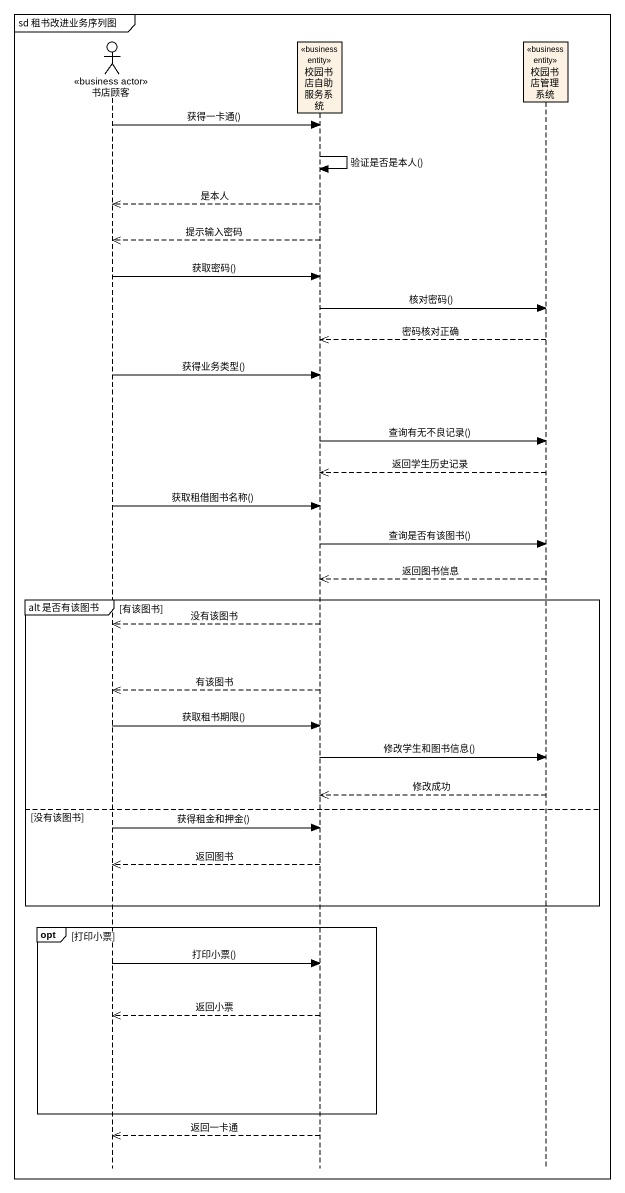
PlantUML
@startuml
mainframe sd 租书改进业务序列图
hide footbox
actor 书店顾客 <<business actor>>
participant 校园书店自助服务系统 <<business entity>>
participant 校园书店管理系统 <<business entity>>

书店顾客 -> 校园书店自助服务系统 : 获得一卡通()
校园书店自助服务系统 -> 校园书店自助服务系统 : 验证是否是本人()
校园书店自助服务系统 -->> 书店顾客 : 是本人
校园书店自助服务系统 -->> 书店顾客 : 提示输入密码
书店顾客 -> 校园书店自助服务系统 : 获取密码()
校园书店自助服务系统 -> 校园书店管理系统 : 核对密码()
校园书店管理系统 -->> 校园书店自助服务系统 : 密码核对正确
书店顾客 -> 校园书店自助服务系统 : 获得业务类型()
校园书店自助服务系统 -> 校园书店管理系统 : 查询有无不良记录()
校园书店管理系统 -->> 校园书店自助服务系统 : 返回学生历史记录
书店顾客 -> 校园书店自助服务系统 : 获取租借图书名称()
校园书店自助服务系统 -> 校园书店管理系统 : 查询是否有该图书()
校园书店管理系统 -->> 校园书店自助服务系统 : 返回图书信息
group alt 是否有该图书 [有该图书]
  校园书店自助服务系统 -->> 书店顾客 : 没有该图书
  校园书店自助服务系统 -->> 书店顾客 : 有该图书
  书店顾客 -> 校园书店自助服务系统 : 获取租书期限()
  校园书店自助服务系统 -> 校园书店管理系统 : 修改学生和图书信息()
  校园书店管理系统 -->> 校园书店自助服务系统 : 修改成功
else 没有该图书
  书店顾客 -> 校园书店自助服务系统 : 获得租金和押金()
  校园书店自助服务系统 -->> 书店顾客 : 返回图书
end
opt 打印小票
  书店顾客 -> 校园书店自助服务系统 : 打印小票()
  校园书店自助服务系统 -->> 书店顾客 : 返回小票
end
校园书店自助服务系统 -->> 书店顾客 : 返回一卡通
@enduml
